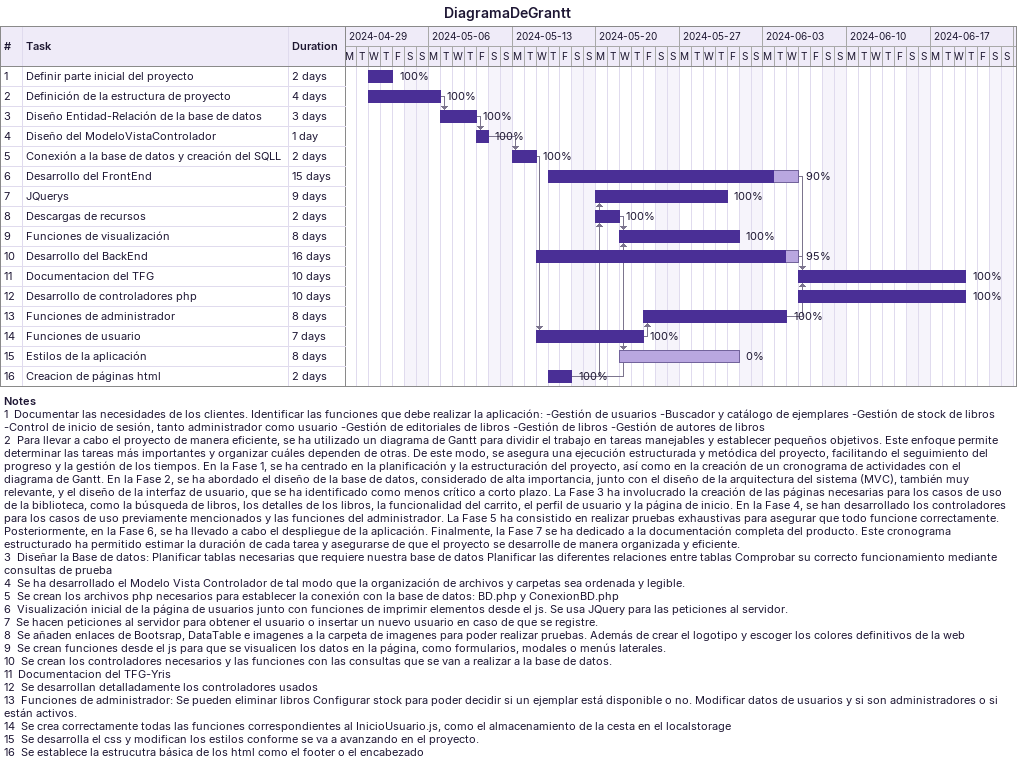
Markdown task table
DiagramaDeGrantt

| ID | Task | Duration | Start | Finish | Predecessors | % complete |
|---|---|---|---|---|---|---|
| 1 | Definir parte inicial del proyecto | 2d | 2024-05-01 | 2024-05-02 |  | 100 |
| 2 | Definición de la estructura de proyecto | 4d | 2024-05-01 | 2024-05-06 |  | 100 |
| 3 | Diseño Entidad-Relación de la base de datos | 3d | 2024-05-07 | 2024-05-09 | 2 | 100 |
| 4 | Diseño del ModeloVistaControlador | 1d | 2024-05-10 | 2024-05-10 | 3 | 100 |
| 5 | Conexión a la base de datos y creación del SQLL | 2d | 2024-05-13 | 2024-05-14 | 4 | 100 |
| 6 | Desarrollo del FrontEnd | 15d | 2024-05-16 | 2024-06-05 |  | 90 |
| 7 | JQuerys | 9d | 2024-05-20 | 2024-05-30 | 16 | 100 |
| 8 | Descargas de recursos | 2d | 2024-05-20 | 2024-05-21 | 16 | 100 |
| 9 | Funciones de visualización | 8d | 2024-05-22 | 2024-05-31 | 8, 16 | 100 |
| 10 | Desarrollo del BackEnd | 16d | 2024-05-15 | 2024-06-05 |  | 95 |
| 11 | Documentacion del TFG | 10d | 2024-06-06 | 2024-06-19 | 6, 10, 13 | 100 |
| 12 | Desarrollo de controladores php | 10d | 2024-06-06 | 2024-06-19 |  | 100 |
| 13 | Funciones de administrador | 8d | 2024-05-24 | 2024-06-04 | 14 | 100 |
| 14 | Funciones de usuario | 7d | 2024-05-15 | 2024-05-23 | 5 | 100 |
| 15 | Estilos de la aplicación | 8d | 2024-05-22 | 2024-05-31 | 8 | 0 |
| 16 | Creacion de páginas html | 2d | 2024-05-16 | 2024-05-17 |  | 100 |

Notes
- 1: Documentar las necesidades de los clientes. Identificar las funciones que debe realizar la aplicación: -Gestión de usuarios -Buscador y catálogo de ejemplares -Gestión de stock de libros -Control de inicio de sesión, tanto administrador como usuario -Gestión de editoriales de libros -Gestión de libros -Gestión de autores de libros
- 2: Para llevar a cabo el proyecto de manera eficiente, se ha utilizado un diagrama de Gantt para dividir el trabajo en tareas manejables y establecer pequeños objetivos. Este enfoque permite determinar las tareas más importantes y organizar cuáles dependen de otras. De este modo, se asegura una ejecución estructurada y metódica del proyecto, facilitando el seguimiento del progreso y la gestión de los tiempos. En la Fase 1, se ha centrado en la planificación y la estructuración del proyecto, así como en la creación de un cronograma de actividades con el diagrama de Gantt. En la Fase 2, se ha abordado el diseño de la base de datos, considerado de alta importancia, junto con el diseño de la arquitectura del sistema (MVC), también muy relevante, y el diseño de la interfaz de usuario, que se ha identificado como menos crítico a corto plazo. La Fase 3 ha involucrado la creación de las páginas necesarias para los casos de uso de la biblioteca, como la búsqueda de libros, los detalles de los libros, la funcionalidad del carrito, el perfil de usuario y la página de inicio. En la Fase 4, se han desarrollado los controladores para los casos de uso previamente mencionados y las funciones del administrador. La Fase 5 ha consistido en realizar pruebas exhaustivas para asegurar que todo funcione correctamente. Posteriormente, en la Fase 6, se ha llevado a cabo el despliegue de la aplicación. Finalmente, la Fase 7 se ha dedicado a la documentación completa del producto. Este cronograma estructurado ha permitido estimar la duración de cada tarea y asegurarse de que el proyecto se desarrolle de manera organizada y eficiente.
- 3: Diseñar la Base de datos: Planificar tablas necesarias que requiere nuestra base de datos Planificar las diferentes relaciones entre tablas Comprobar su correcto funcionamiento mediante consultas de prueba
- 4: Se ha desarrollado el Modelo Vista Controlador de tal modo que la organización de archivos y carpetas sea ordenada y legible.
- 5: Se crean los archivos php necesarios para establecer la conexión con la base de datos: BD.php y ConexionBD.php
- 6: Visualización inicial de la página de usuarios junto con funciones de imprimir elementos desde el js. Se usa JQuery para las peticiones al servidor.
- 7: Se hacen peticiones al servidor para obtener el usuario o insertar un nuevo usuario en caso de que se registre.
- 8: Se añaden enlaces de Bootsrap, DataTable e imagenes a la carpeta de imagenes para poder realizar pruebas. Además de crear el logotipo y escoger los colores definitivos de la web
- 9: Se crean funciones desde el js para que se visualicen los datos en la página, como formularios, modales o menús laterales.
- 10: Se crean los controladores necesarios y las funciones con las consultas que se van a realizar a la base de datos.
- 11: Documentacion del TFG-Yris
- 12: Se desarrollan detalladamente los controladores usados
- 13: Funciones de administrador: Se pueden eliminar libros Configurar stock para poder decidir si un ejemplar está disponible o no. Modificar datos de usuarios y si son administradores o si están activos.
- 14: Se crea correctamente todas las funciones correspondientes al InicioUsuario.js, como el almacenamiento de la cesta en el localstorage
- 15: Se desarrolla el css y modifican los estilos conforme se va a avanzando en el proyecto.
- 16: Se establece la estrucutra básica de los html como el footer o el encabezado
